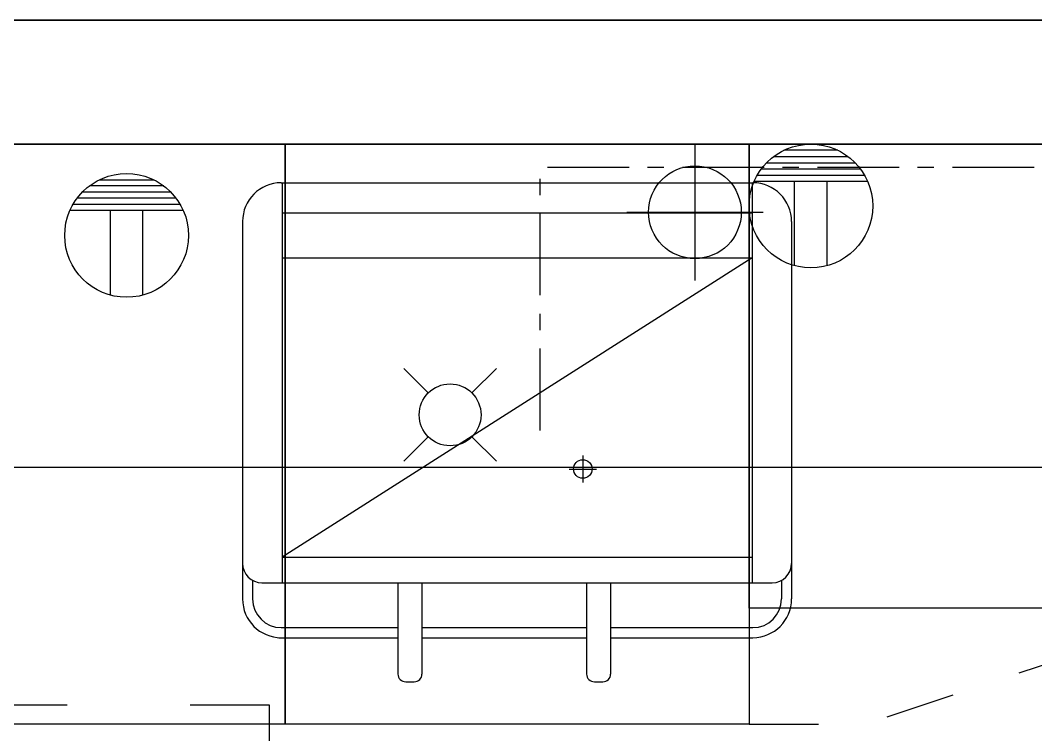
# Model space of a CAD drawing. Extents: x -120222 to -41942, y -19134 to 30932.
# Drawn here: x -81031 to -79718, y 9949 to 10872 of the extents above; entities that cross this region are included whole.
import ezdxf

# ---------------------------------------------------------------- set-up
doc = ezdxf.new("R2010")
doc.units = 0
doc.header["$LTSCALE"] = 150
doc.header["$MEASUREMENT"] = 0
for name, pattern in [('______-12', [1.164, 0.704, -0.16, 0.14, -0.16]), ('______-13', [2.116531, 1.058062, -1.058469]), ('______-18', [1.2, 0.6, -0.6])]:
    doc.linetypes.add(name, pattern=pattern)
doc.layers.get('0').update_dxf_attribs({"linetype": 'CONTINUOUS'})
for name, color, linetype in [('____-568', 7, 'CONTINUOUS'), ('____-569', 7, 'CONTINUOUS'), ('___B', 7, 'CONTINUOUS')]:
    doc.layers.add(name, color=color, linetype=linetype)
doc.styles.get("Standard").update_dxf_attribs({"font": 'txt', "bigfont": 'BIGFONT.SHX'})

# ---------------------------------------------------------------- blocks, each defined once
blk = doc.blocks.new('____-170')
at = {"color": 1, "linetype": '______-13'}
for p, q in [((-87564, 5438.5), (-87144.2, 5438.5)), ((-87144.2, 5438.5), (-87144.2, 4997.6))]:
    blk.add_line(p, q, dxfattribs=at)
at = {"color": 1, "linetype": 'Continuous', "flags": 128}
blk.add_lwpolyline([(-88323.6, 6163.5), (-87123.6, 6163.5), (-87123.6, 5413.5), (-88323.6, 5413.5)], close=True, dxfattribs=at)
blk = doc.blocks.new('____-173')
at = {"color": 1, "linetype": 'Continuous'}
for p, q in [((-86970.2, 5873.5), (-86938.5, 5841.8)), ((-86850.2, 5873.5), (-86881.9, 5841.8)), ((-86938.5, 5785.2), (-86970.2, 5753.5)), ((-86881.9, 5785.2), (-86850.2, 5753.5))]:
    blk.add_line(p, q, dxfattribs=at)
blk.add_circle((-86910.2, 5813.5), 40, dxfattribs=at)
at = {"color": 0, "flags": 1}
for tag in ['FMK_ELEC60HZ_LPG_NOTICE', 'FMK_ELEC50HZ_GAS_NOTICE', 'FMK_FACILITY_SYMBOL']:
    blk.add_attdef(tag, (-86970.2, 5753.5), '', height=0.18, dxfattribs=at)
blk = doc.blocks.new('____-174')
at = {"color": 1, "linetype": 'Continuous'}
for p, q in [((-86593.6, 6163.7), (-86593.6, 5987.4)), ((-86681.7, 6075.5), (-86505.4, 6075.5))]:
    blk.add_line(p, q, dxfattribs=at)
blk.add_circle((-86593.6, 6075.5), 60, dxfattribs=at)
at = {"color": 0, "flags": 1}
for tag in ['FMK_ELEC60HZ_LPG_NOTICE', 'FMK_ELEC50HZ_GAS_NOTICE', 'FMK_FACILITY_SYMBOL']:
    blk.add_attdef(tag, (-86681.7, 5987.4), '', height=0.18, dxfattribs=at)
blk = doc.blocks.new('____-175')
at = {"color": 1, "linetype": 'Continuous'}
for p, q in [((-86738.6, 5761.1), (-86738.6, 5725.9)), ((-86756.2, 5743.5), (-86720.9, 5743.5))]:
    blk.add_line(p, q, dxfattribs=at)
blk.add_circle((-86738.6, 5743.5), 12, dxfattribs=at)
at = {"color": 0, "flags": 1}
for tag in ['FMK_ELEC60HZ_LPG_NOTICE', 'FMK_ELEC50HZ_GAS_NOTICE', 'FMK_FACILITY_SYMBOL']:
    blk.add_attdef(tag, (-86756.2, 5725.9), '', height=0.18, dxfattribs=at)
blk = doc.blocks.new('____-176')
at = {"color": 1, "linetype": 'Continuous'}
for p, q in [((-87280.6, 6109.5), (-87376.6, 6109.5)), ((-87363.4, 6117.5), (-87293.7, 6117.5)), ((-87264.6, 6093.5), (-87392.6, 6093.5)), ((-87271.4, 6101.5), (-87385.7, 6101.5)), ((-87259.3, 6085.5), (-87397.8, 6085.5)), ((-87255.2, 6077.5), (-87401.9, 6077.5)), ((-87349.6, 5968.3), (-87349.6, 6077.5)), ((-87307.6, 5968.3), (-87307.6, 6077.5))]:
    blk.add_line(p, q, dxfattribs=at)
blk.add_circle((-87328.6, 6045.5), 80, dxfattribs=at)
at = {"color": 0, "flags": 1}
for tag in ['FMK_ELEC60HZ_LPG_NOTICE', 'FMK_ELEC50HZ_GAS_NOTICE', 'FMK_FACILITY_SYMBOL']:
    blk.add_attdef(tag, (-87408.6, 5965.5), '', height=0.18, dxfattribs=at)
blk = doc.blocks.new('____-177')
at = {"color": 1, "linetype": 'Continuous'}
for p, q in [((-87128.6, 6113.5), (-86518.6, 6113.5)), ((-87127.6, 6113.5), (-87127.6, 5596.5)), ((-86519.5, 6113.5), (-86519.5, 5596.5)), ((-87127.6, 6074.5), (-86519.5, 6074.5)), ((-87178.6, 6063.5), (-87178.6, 5575.5)), ((-86468.6, 6063.5), (-86468.6, 5575.5)), ((-87127.6, 6016.5), (-86519.5, 6016.5)), ((-86519.5, 6016.5), (-87127.6, 5629.5)), ((-87127.6, 5629.5), (-86519.5, 5629.5)), ((-87165.6, 5599.6), (-87165.6, 5575.5)), ((-87153.6, 5596.5), (-86493.6, 5596.5)), ((-86977.6, 5596.5), (-86977.6, 5478.5)), ((-86946.6, 5596.5), (-86946.6, 5478.5)), ((-86733.6, 5596.5), (-86733.6, 5478.5)), ((-86702.6, 5596.5), (-86702.6, 5478.5)), ((-86481.6, 5599.6), (-86481.6, 5575.5)), ((-87128.6, 5538.5), (-86977.6, 5538.5)), ((-86946.6, 5538.5), (-86733.6, 5538.5)), ((-86702.6, 5538.5), (-86518.6, 5538.5)), ((-87131.6, 5525.5), (-86977.6, 5525.5)), ((-86946.6, 5525.5), (-86733.6, 5525.5)), ((-86702.6, 5525.5), (-86518.6, 5525.5)), ((-86967.6, 5468.5), (-86956.6, 5468.5)), ((-86723.6, 5468.5), (-86712.6, 5468.5))]:
    blk.add_line(p, q, dxfattribs=at)
for centre, radius, start, end in [((-87128.6, 6063.5), 50, 90, 180), ((-86518.6, 6063.5), 50, 0, 90), ((-87153.6, 5621.5), 25, 180, 270), ((-86493.6, 5621.5), 25, 270, 0), ((-87128.6, 5575.5), 50, 180, 270), ((-87128.6, 5575.5), 37, 180, 270), ((-86518.6, 5575.5), 50, 270, 0), ((-86518.6, 5575.5), 37, 270, 0), ((-86967.6, 5478.5), 10, 180, 270), ((-86956.6, 5478.5), 10, 270, 0), ((-86723.6, 5478.5), 10, 180, 270), ((-86712.6, 5478.5), 10, 270, 0)]:
    blk.add_arc(centre, radius, start, end, dxfattribs=at)
at = {"color": 1}
for name in ['____-174', '____-176', '____-173', '____-175']:
    blk.add_blockref(name, (0, 0), dxfattribs=at)
blk = doc.blocks.new('____-183')
at = {"color": 1, "linetype": 'Continuous'}
for p, q in [((-86491.6, 6147.5), (-86395.6, 6147.5)), ((-86408.7, 6155.5), (-86478.4, 6155.5)), ((-86500.7, 6139.5), (-86386.4, 6139.5)), ((-86512.8, 6123.5), (-86374.3, 6123.5)), ((-86507.6, 6131.5), (-86379.6, 6131.5)), ((-86516.9, 6115.5), (-86370.2, 6115.5)), ((-86464.6, 6006.3), (-86464.6, 6115.5)), ((-86422.6, 6006.3), (-86422.6, 6115.5))]:
    blk.add_line(p, q, dxfattribs=at)
blk.add_circle((-86443.6, 6083.5), 80, dxfattribs=at)
at = {"color": 0, "flags": 1}
for tag in ['FMK_ELEC60HZ_LPG_NOTICE', 'FMK_ELEC50HZ_GAS_NOTICE', 'FMK_FACILITY_SYMBOL']:
    blk.add_attdef(tag, (-86523.6, 6003.5), '', height=0.18, dxfattribs=at)
blk = doc.blocks.new('____-186')
at = {"color": 1, "linetype": 'Continuous', "flags": 128}
blk.add_lwpolyline([(-85923.6, 5563.5), (-86523.6, 5563.5), (-86523.6, 6163.5), (-85923.6, 6163.5)], close=True, dxfattribs=at)
at = {"color": 1, "linetype": '______-18', "flags": 128}
blk.add_lwpolyline([(-86523.6, 5413.5), (-86373.6, 5413.5), (-85923.6, 5563.5), (-85923.6, 6163.5), (-86523.6, 6163.5)], close=True, dxfattribs=at)
at = {"color": 1, "linetype": '______-12', "flags": 128}
blk.add_lwpolyline([(-86793.6, 5793.5), (-86793.6, 6133.5), (-85293.6, 6133.5), (-85293.6, 5802.1), (-85243.6, 5802.1)], dxfattribs=at)
at = {"color": 1}
for name in ['____-177', '____-183']:
    blk.add_blockref(name, (0, 0), dxfattribs=at)
blk = doc.blocks.new('____-505')
at = {"color": 1, "linetype": 'Continuous', "flags": 128}
blk.add_lwpolyline([(-88323.6, 6336), (-84711.6, 6336), (-84711.6, 6323.5), (-88323.6, 6323.5)], close=True, dxfattribs=at)
blk = doc.blocks.new('____-509')
at = {"color": 1}
blk.add_blockref('____-505', (0, 0), dxfattribs=at)

msp = doc.modelspace()

# ---------------------------------------------------------------- linework, layer by layer
at = {"layer": '____-568', "color": 0, "linetype": 'Continuous', "flags": 128}
msp.add_lwpolyline([(-80688.45325, 10712.21684), (-80088.45325, 10712.21684), (-80088.45325, 9962.21684), (-80688.45325, 9962.21684)], close=True, dxfattribs=at)
at = {"layer": '___B', "color": 5}
msp.add_line((-109073.35209, 10294.71684), (-41992.1314, 10294.71684), dxfattribs=at)
at = {"layer": '___B', "color": 0, "linetype": 'Continuous', "flags": 128}
msp.add_lwpolyline([(-81888.45325, 10872.21684), (-78288.45325, 10872.21684), (-78288.45325, 10712.21684), (-81888.45325, 10712.21684)], close=True, dxfattribs=at)

# ---------------------------------------------------------------- block references
at = {"layer": '____-568', "color": 0}
for name in ['____-186', '____-170']:
    msp.add_blockref(name, (6435.10495, 4548.69799), dxfattribs=at)
at = {"layer": '____-569', "color": 0}
msp.add_blockref('____-509', (6435.10495, 4548.69799), dxfattribs=at)

doc.saveas('drawing.dxf')
